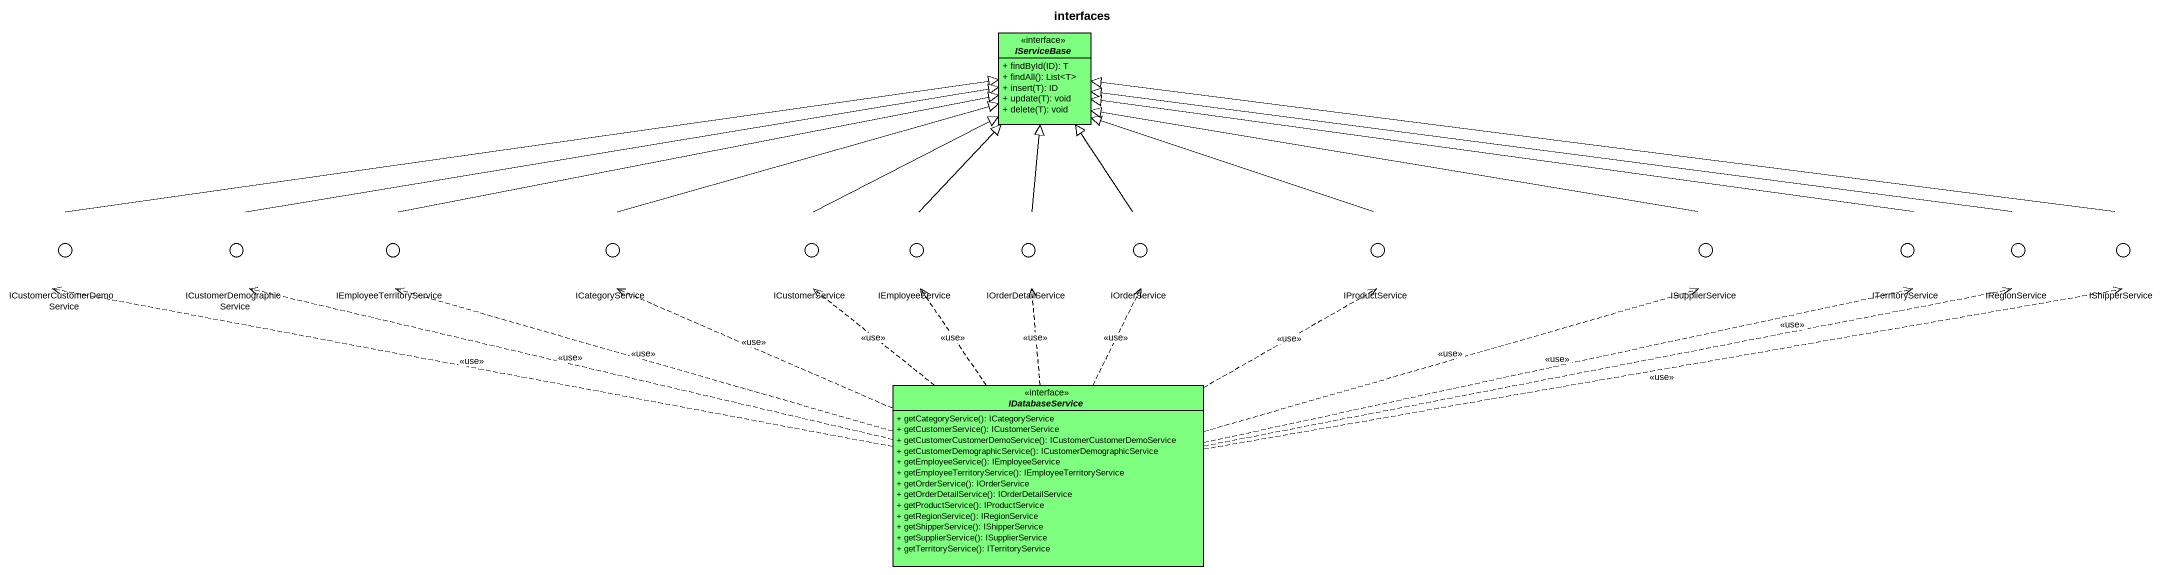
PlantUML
@startuml
title interfaces
allowmixing
hide circle
hide empty members
skinparam classAttributeIconSize 0
interface IServiceBase <<interface>> #7FFF7F {
  + findById(ID): T
  + findAll(): List<T>
  + insert(T): ID
  + update(T): void
  + delete(T): void
}
() ICustomerCustomerDemoService <<interface>> #7FFF7F
() ICustomerDemographicService <<interface>> #7FFF7F
() IEmployeeTerritoryService <<interface>> #7FFF7F
() ICategoryService <<interface>> #7FFF7F
() ICustomerService <<interface>> #7FFF7F
() IEmployeeService <<interface>> #7FFF7F
() IOrderDetailService <<interface>> #7FFF7F
() IOrderService <<interface>> #7FFF7F
() IProductService <<interface>> #7FFF7F
() ISupplierService <<interface>> #7FFF7F
() ITerritoryService <<interface>> #7FFF7F
() IRegionService <<interface>> #7FFF7F
() IShipperService <<interface>> #7FFF7F
interface IDatabaseService <<interface>> #7FFF7F {
  + getCategoryService(): ICategoryService
  + getCustomerService(): ICustomerService
  + getCustomerCustomerDemoService(): ICustomerCustomerDemoService
  + getCustomerDemographicService(): ICustomerDemographicService
  + getEmployeeService(): IEmployeeService
  + getEmployeeTerritoryService(): IEmployeeTerritoryService
  + getOrderService(): IOrderService
  + getOrderDetailService(): IOrderDetailService
  + getProductService(): IProductService
  + getRegionService(): IRegionService
  + getShipperService(): IShipperService
  + getSupplierService(): ISupplierService
  + getTerritoryService(): ITerritoryService
}
ICustomerCustomerDemoService -right-|> IServiceBase
ICustomerDemographicService -right-|> IServiceBase
IEmployeeTerritoryService -right-|> IServiceBase
ICategoryService -right-|> IServiceBase
ICustomerService -up-|> IServiceBase
IEmployeeService -up-|> IServiceBase
IOrderDetailService -up-|> IServiceBase
IOrderService -up-|> IServiceBase
IProductService -left-|> IServiceBase
ISupplierService -left-|> IServiceBase
ITerritoryService -left-|> IServiceBase
IRegionService -left-|> IServiceBase
IShipperService -left-|> IServiceBase
IDatabaseService .left.> ICustomerCustomerDemoService : <<use>>
IDatabaseService .left.> ICustomerDemographicService : <<use>>
IDatabaseService .left.> IEmployeeTerritoryService : <<use>>
IDatabaseService .left.> ICategoryService : <<use>>
IDatabaseService .up.> ICustomerService : <<use>>
IDatabaseService .up.> IEmployeeService : <<use>>
IDatabaseService .up.> IOrderDetailService : <<use>>
IDatabaseService .up.> IOrderService : <<use>>
IDatabaseService .up.> IProductService : <<use>>
IDatabaseService .right.> ISupplierService : <<use>>
IDatabaseService .right.> ITerritoryService : <<use>>
IDatabaseService .right.> IRegionService : <<use>>
IDatabaseService .right.> IShipperService : <<use>>
@enduml
